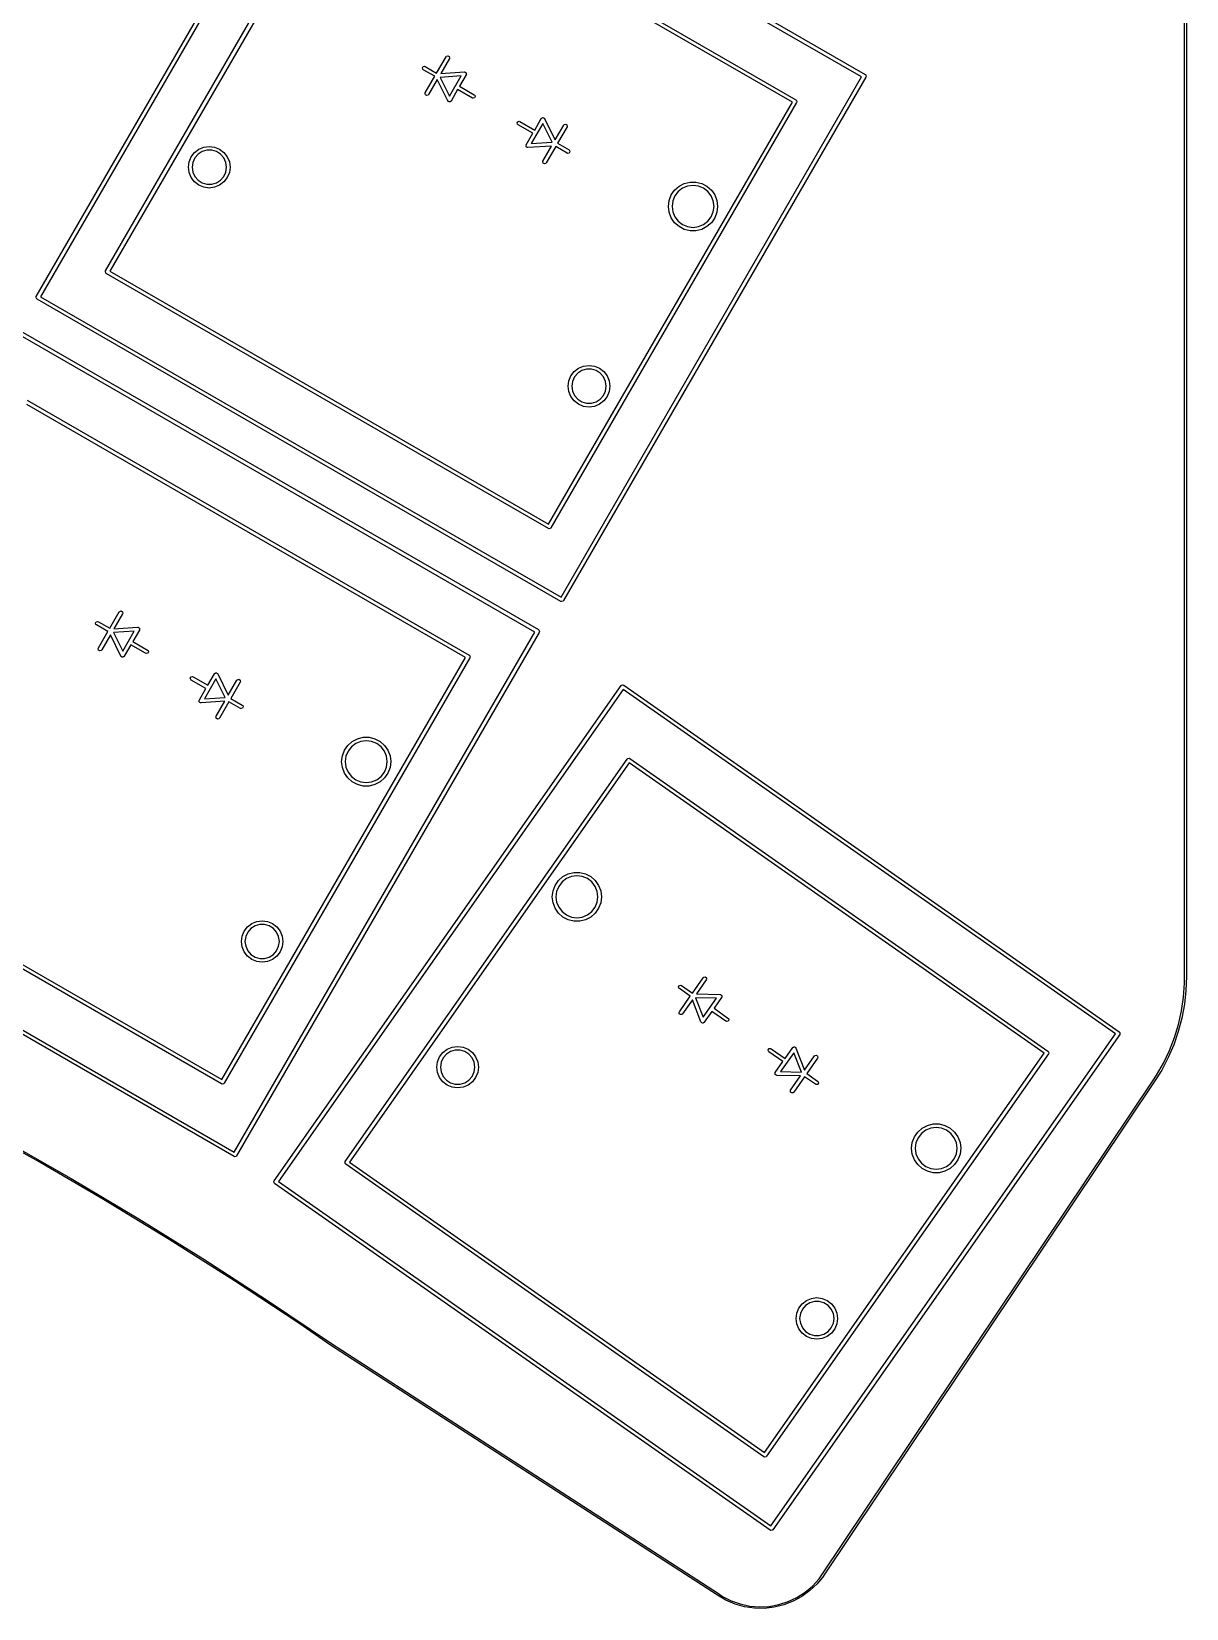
# Model space of a CAD drawing. Extents: x 66 to 221, y -158 to -58.
# Drawn here: x 190.48 to 221.02, y -157.71 to -115.97 of the extents above; entities that cross this region are included whole.
import ezdxf

# ---------------------------------------------------------------- set-up
doc = ezdxf.new("R2010")
doc.units = 0
doc.layers.add('BLACK', color=7, linetype='CONTINUOUS')

msp = doc.modelspace()

# ---------------------------------------------------------------- linework, layer by layer
at = {"layer": 'BLACK', "linetype": 'CONTINUOUS'}
for p, q in [((220.975, -140.980718), (220.975, -68)), ((221.025, -68), (221.025, -140.980718)), ((190.603349, -122.984581), (198.60335, -109.128175)), ((198.666432, -109.224378), (190.717318, -122.992646)), ((212.43387, -117.173013), (198.666432, -109.224378)), ((198.671651, -109.109874), (212.528059, -117.109874)), ((192.435881, -122.310543), (198.935882, -111.052213)), ((198.998964, -111.148416), (192.54985, -122.318608)), ((210.601337, -117.847051), (198.998964, -111.148416)), ((199.004183, -111.033912), (210.695526, -117.783912)), ((201.192488, -117.073297), (201.442488, -116.640284)), ((201.52909, -116.690284), (201.300802, -117.08569)), ((201.442488, -116.640284), (201.455351, -116.625616)), ((201.455351, -116.625616), (201.492315, -116.615712)), ((201.492315, -116.615712), (201.525457, -116.634846)), ((201.525457, -116.634846), (201.535361, -116.67181)), ((201.535361, -116.67181), (201.52909, -116.690284)), ((200.814808, -116.935074), (200.833942, -116.901932)), ((200.824712, -116.972038), (200.814808, -116.935074)), ((200.83938, -116.984901), (200.824712, -116.972038)), ((200.833942, -116.901932), (200.870906, -116.892028)), ((201.142488, -117.1599), (200.83938, -116.984901)), ((200.870906, -116.892028), (200.88938, -116.898299)), ((200.88938, -116.898299), (201.192488, -117.073297)), ((200.892488, -117.592913), (201.142488, -117.1599)), ((201.207377, -117.247507), (200.97909, -117.642913)), ((201.485584, -117.81017), (201.207377, -117.247507)), ((201.840391, -117.151097), (201.28885, -117.186668)), ((201.28885, -117.186668), (201.533816, -117.6821)), ((201.300802, -117.08569), (201.927187, -117.045293)), ((201.533816, -117.6821), (201.840391, -117.151097)), ((201.973706, -117.120189), (201.798705, -117.423297)), ((201.927187, -117.045293), (201.934513, -117.046265)), ((201.934513, -117.046265), (201.936932, -117.045617)), ((201.936932, -117.045617), (201.939111, -117.046875)), ((201.939111, -117.046875), (201.946526, -117.047859)), ((201.946526, -117.047859), (201.957462, -117.05747)), ((201.957462, -117.05747), (201.970073, -117.064751)), ((201.970073, -117.064751), (201.971405, -117.069723)), ((201.971405, -117.069723), (201.975272, -117.073122)), ((201.976081, -117.113191), (201.973706, -117.120189)), ((201.975272, -117.073122), (201.976209, -117.087652)), ((201.977735, -117.11131), (201.976081, -117.113191)), ((201.976209, -117.087652), (201.979977, -117.101715)), ((201.979977, -117.101715), (201.977572, -117.108797)), ((201.977572, -117.108797), (201.977735, -117.11131)), ((204.484756, -130.941279), (212.43387, -117.173013)), ((212.547838, -117.181078), (204.547838, -131.037484)), ((212.528059, -117.109874), (212.54272, -117.122732)), ((212.54272, -117.122732), (212.542727, -117.122736)), ((212.542727, -117.122736), (212.54329, -117.124837)), ((212.54329, -117.124837), (212.544201, -117.125637)), ((212.544201, -117.125637), (212.544205, -117.125639)), ((212.544205, -117.125639), (212.544205, -117.12564)), ((212.544205, -117.12564), (212.55411, -117.162605)), ((212.554106, -117.16261), (212.547838, -117.181078)), ((212.55411, -117.162605), (212.554106, -117.16261)), ((200.886217, -117.611387), (200.892488, -117.592913)), ((200.896121, -117.648351), (200.886217, -117.611387)), ((200.929263, -117.667485), (200.896121, -117.648351)), ((200.966227, -117.657581), (200.929263, -117.667485)), ((200.97909, -117.642913), (200.966227, -117.657581)), ((201.748706, -117.509899), (201.573706, -117.813009)), ((202.138417, -117.7349), (201.748706, -117.509899)), ((201.798705, -117.423297), (202.188417, -117.648298)), ((202.188417, -117.648298), (202.203084, -117.661161)), ((202.203084, -117.661161), (202.212989, -117.698125)), ((201.490088, -117.816027), (201.485584, -117.81017)), ((201.490737, -117.818447), (201.490088, -117.816027)), ((201.492917, -117.819705), (201.490737, -117.818447)), ((201.497477, -117.825635), (201.492917, -117.819705)), ((201.511268, -117.8303), (201.497477, -117.825635)), ((201.523879, -117.837581), (201.511268, -117.8303)), ((201.528851, -117.836248), (201.523879, -117.837581)), ((201.533727, -117.837898), (201.528851, -117.836248)), ((201.546776, -117.831445), (201.533727, -117.837898)), ((201.560843, -117.827677), (201.546776, -117.831445)), ((201.565775, -117.822052), (201.560843, -117.827677)), ((201.568031, -117.820937), (201.565775, -117.822052)), ((201.568833, -117.818565), (201.568031, -117.820937)), ((201.573706, -117.813009), (201.568833, -117.818565)), ((202.15689, -117.741171), (202.138417, -117.7349)), ((202.193855, -117.731266), (202.15689, -117.741171)), ((202.212989, -117.698125), (202.193855, -117.731266)), ((204.152224, -129.017242), (210.601337, -117.847051)), ((210.715306, -117.855116), (204.215306, -129.113446)), ((210.695526, -117.783912), (210.710191, -117.796773)), ((210.710191, -117.796773), (210.710194, -117.796775)), ((210.710194, -117.796775), (210.710756, -117.798875)), ((210.710756, -117.798875), (210.71167, -117.799676)), ((210.71167, -117.799676), (210.711673, -117.799678)), ((210.711673, -117.799678), (210.721577, -117.836642)), ((210.721577, -117.836642), (210.715306, -117.855116)), ((203.321748, -118.393256), (203.340882, -118.360115)), ((203.331652, -118.430221), (203.321748, -118.393256)), ((203.34632, -118.443084), (203.331652, -118.430221)), ((203.340882, -118.360115), (203.377847, -118.350211)), ((203.736031, -118.668085), (203.34632, -118.443084)), ((203.377847, -118.350211), (203.39632, -118.356482)), ((203.39632, -118.356482), (203.786031, -118.581483)), ((204.000921, -118.409282), (203.694345, -118.940286)), ((203.786031, -118.581483), (203.961033, -118.278373)), ((203.961033, -118.278373), (203.965905, -118.272817)), ((203.965905, -118.272817), (203.966708, -118.270445)), ((203.966708, -118.270445), (203.968964, -118.269329)), ((203.968964, -118.269329), (203.973896, -118.263706)), ((203.973896, -118.263706), (203.987959, -118.259937)), ((203.987959, -118.259937), (204.001012, -118.253484)), ((204.245884, -118.904715), (204.000921, -118.409282)), ((204.001012, -118.253484), (204.005887, -118.255133)), ((204.005887, -118.255133), (204.01086, -118.253801)), ((204.01086, -118.253801), (204.023469, -118.261081)), ((204.023469, -118.261081), (204.037262, -118.265747)), ((204.037262, -118.265747), (204.041822, -118.271677)), ((204.041822, -118.271677), (204.044001, -118.272935)), ((204.044001, -118.272935), (204.044648, -118.275352)), ((204.044648, -118.275352), (204.049155, -118.281212)), ((204.049155, -118.281212), (204.327359, -118.843874)), ((204.327359, -118.843874), (204.555646, -118.448471)), ((204.642248, -118.498471), (204.392247, -118.931482)), ((204.555646, -118.448471), (204.568509, -118.433804)), ((204.568509, -118.433804), (204.605473, -118.423899)), ((204.605473, -118.423899), (204.638614, -118.443033)), ((204.638614, -118.443033), (204.648519, -118.479998)), ((204.648519, -118.479998), (204.642248, -118.498471)), ((203.561031, -118.971195), (203.736031, -118.668085)), ((203.694345, -118.940286), (204.245884, -118.904715)), ((204.392247, -118.931482), (204.695358, -119.106484)), ((194.647125, -119.423499), (194.70207, -119.290849)), ((194.70207, -119.290849), (194.789476, -119.17694)), ((194.795928, -119.320059), (194.742173, -119.437766)), ((194.789476, -119.17694), (194.903385, -119.089534)), ((194.880667, -119.222264), (194.795928, -119.320059)), ((194.989526, -119.152305), (194.880667, -119.222264)), ((194.903385, -119.089534), (195.036035, -119.034589)), ((195.113686, -119.115848), (194.989526, -119.152305)), ((195.036035, -119.034589), (195.178386, -119.015848)), ((195.243086, -119.115848), (195.113686, -119.115848)), ((195.178386, -119.015848), (195.320737, -119.034589)), ((195.367246, -119.152305), (195.243086, -119.115848)), ((195.320737, -119.034589), (195.453387, -119.089534)), ((195.476105, -119.222264), (195.367246, -119.152305)), ((195.453387, -119.089534), (195.567296, -119.17694)), ((195.560844, -119.320059), (195.476105, -119.222264)), ((195.614599, -119.437766), (195.560844, -119.320059)), ((195.567296, -119.17694), (195.654702, -119.290849)), ((195.654702, -119.290849), (195.709647, -119.423499)), ((203.55476, -118.989668), (203.557164, -118.982586)), ((203.558527, -119.00373), (203.55476, -118.989668)), ((203.557002, -118.980074), (203.558655, -118.978192)), ((203.557164, -118.982586), (203.557002, -118.980074)), ((203.559465, -119.018262), (203.558527, -119.00373)), ((203.558655, -118.978192), (203.561031, -118.971195)), ((203.563331, -119.02166), (203.559465, -119.018262)), ((203.564664, -119.026633), (203.563331, -119.02166)), ((203.577274, -119.033913), (203.564664, -119.026633)), ((203.588211, -119.043525), (203.577274, -119.033913)), ((203.595625, -119.044508), (203.588211, -119.043525)), ((203.597805, -119.045767), (203.595625, -119.044508)), ((203.600223, -119.045118), (203.597805, -119.045767)), ((203.60755, -119.046091), (203.600223, -119.045118)), ((204.233933, -119.005692), (203.60755, -119.046091)), ((204.005646, -119.401099), (204.233933, -119.005692)), ((204.342248, -119.018085), (204.092248, -119.451099)), ((204.645358, -119.193086), (204.342248, -119.018085)), ((204.663831, -119.199357), (204.645358, -119.193086)), ((204.700796, -119.189452), (204.663831, -119.199357)), ((204.695358, -119.106484), (204.710025, -119.119347)), ((204.71993, -119.156311), (204.700796, -119.189452)), ((204.710025, -119.119347), (204.71993, -119.156311)), ((194.628384, -119.56585), (194.647125, -119.423499)), ((194.647125, -119.708201), (194.628384, -119.56585)), ((194.70207, -119.840851), (194.647125, -119.708201)), ((194.742173, -119.437766), (194.723757, -119.56585)), ((194.723757, -119.56585), (194.742173, -119.693934)), ((194.742173, -119.693934), (194.795928, -119.811641)), ((195.560844, -119.811641), (195.614599, -119.693934)), ((195.633015, -119.56585), (195.614599, -119.437766)), ((195.614599, -119.693934), (195.633015, -119.56585)), ((195.709647, -119.708201), (195.654702, -119.840851)), ((195.709647, -119.423499), (195.728388, -119.56585)), ((195.728388, -119.56585), (195.709647, -119.708201)), ((203.999375, -119.419573), (204.005646, -119.401099)), ((204.009279, -119.456537), (203.999375, -119.419573)), ((204.042421, -119.475671), (204.009279, -119.456537)), ((204.079385, -119.465767), (204.042421, -119.475671)), ((204.092248, -119.451099), (204.079385, -119.465767)), ((194.789476, -119.95476), (194.70207, -119.840851)), ((194.903385, -120.042166), (194.789476, -119.95476)), ((194.795928, -119.811641), (194.880667, -119.909436)), ((194.880667, -119.909436), (194.989526, -119.979395)), ((195.036035, -120.097111), (194.903385, -120.042166)), ((194.989526, -119.979395), (195.113686, -120.015852)), ((195.178386, -120.115852), (195.036035, -120.097111)), ((195.113686, -120.015852), (195.243086, -120.015852)), ((195.320737, -120.097111), (195.178386, -120.115852)), ((195.243086, -120.015852), (195.367246, -119.979395)), ((195.453387, -120.042166), (195.320737, -120.097111)), ((195.367246, -119.979395), (195.476105, -119.909436)), ((195.567296, -119.95476), (195.453387, -120.042166)), ((195.476105, -119.909436), (195.560844, -119.811641)), ((195.654702, -119.840851), (195.567296, -119.95476)), ((207.398737, -120.300643), (207.487752, -120.171684)), ((207.487752, -120.171684), (207.605041, -120.067774)), ((207.69691, -120.12229), (207.582019, -120.210449)), ((207.605041, -120.067774), (207.74379, -119.994953)), ((207.830704, -120.06687), (207.69691, -120.12229)), ((207.74379, -119.994953), (207.895933, -119.957453)), ((207.974282, -120.047968), (207.830704, -120.06687)), ((207.895933, -119.957453), (208.052631, -119.957453)), ((208.11786, -120.06687), (207.974282, -120.047968)), ((208.052631, -119.957453), (208.204774, -119.994953)), ((208.251654, -120.12229), (208.11786, -120.06687)), ((208.204774, -119.994953), (208.343523, -120.067774)), ((208.366545, -120.210449), (208.251654, -120.12229)), ((208.343523, -120.067774), (208.460812, -120.171684)), ((208.460812, -120.171684), (208.549827, -120.300643)), ((207.324284, -120.602712), (207.343172, -120.447157)), ((207.343172, -120.758267), (207.324284, -120.602712)), ((207.343172, -120.447157), (207.398737, -120.300643)), ((207.43844, -120.459134), (207.419538, -120.602712)), ((207.419538, -120.602712), (207.43844, -120.74629)), ((207.49386, -120.32534), (207.43844, -120.459134)), ((207.582019, -120.210449), (207.49386, -120.32534)), ((208.454704, -120.32534), (208.366545, -120.210449)), ((208.510124, -120.459134), (208.454704, -120.32534)), ((208.529026, -120.602712), (208.510124, -120.459134)), ((208.510124, -120.74629), (208.529026, -120.602712)), ((208.549827, -120.300643), (208.605392, -120.447157)), ((208.605392, -120.447157), (208.62428, -120.602712)), ((208.62428, -120.602712), (208.605392, -120.758267)), ((207.398737, -120.904781), (207.343172, -120.758267)), ((207.487752, -121.03374), (207.398737, -120.904781)), ((207.43844, -120.74629), (207.49386, -120.880084)), ((207.605041, -121.13765), (207.487752, -121.03374)), ((207.49386, -120.880084), (207.582019, -120.994975)), ((207.582019, -120.994975), (207.69691, -121.083134)), ((208.251654, -121.083134), (208.366545, -120.994975)), ((208.460812, -121.03374), (208.343523, -121.13765)), ((208.366545, -120.994975), (208.454704, -120.880084)), ((208.454704, -120.880084), (208.510124, -120.74629)), ((208.549827, -120.904781), (208.460812, -121.03374)), ((208.605392, -120.758267), (208.549827, -120.904781)), ((207.74379, -121.210471), (207.605041, -121.13765)), ((207.69691, -121.083134), (207.830704, -121.138554)), ((207.895933, -121.247971), (207.74379, -121.210471)), ((207.830704, -121.138554), (207.974282, -121.157456)), ((208.052631, -121.247971), (207.895933, -121.247971)), ((207.974282, -121.157456), (208.11786, -121.138554)), ((208.204774, -121.210471), (208.052631, -121.247971)), ((208.11786, -121.138554), (208.251654, -121.083134)), ((208.343523, -121.13765), (208.204774, -121.210471)), ((192.42961, -122.329017), (192.435881, -122.310543)), ((192.439514, -122.365981), (192.42961, -122.329017)), ((192.440433, -122.366787), (192.439514, -122.365981)), ((192.440995, -122.368884), (192.440433, -122.366787)), ((192.455663, -122.381747), (192.440995, -122.368884)), ((204.147005, -129.131747), (192.455663, -122.381747)), ((192.54985, -122.318608), (204.152224, -129.017242)), ((190.597078, -123.003055), (190.603349, -122.984581)), ((190.606982, -123.040019), (190.597078, -123.003055)), ((190.607901, -123.040825), (190.606982, -123.040019)), ((190.608463, -123.042922), (190.607901, -123.040825)), ((190.623131, -123.055785), (190.608463, -123.042922)), ((204.479537, -131.055785), (190.623131, -123.055785)), ((190.717318, -122.992646), (204.484756, -130.941279)), ((203.789048, -131.868223), (190.02161, -123.919588)), ((190.026829, -123.805084), (203.883237, -131.805084)), ((204.691542, -125.220598), (204.746487, -125.087949)), ((204.746487, -125.087949), (204.833892, -124.97404)), ((204.840344, -125.117159), (204.78659, -125.234865)), ((204.833892, -124.97404), (204.947801, -124.886635)), ((204.925083, -125.019365), (204.840344, -125.117159)), ((205.033942, -124.949406), (204.925083, -125.019365)), ((204.947801, -124.886635), (205.08045, -124.83169)), ((205.1581, -124.912949), (205.033942, -124.949406)), ((205.08045, -124.83169), (205.2228, -124.812949)), ((205.2875, -124.912949), (205.1581, -124.912949)), ((205.2228, -124.812949), (205.36515, -124.83169)), ((205.411658, -124.949406), (205.2875, -124.912949)), ((205.36515, -124.83169), (205.4978, -124.886635)), ((205.520517, -125.019365), (205.411658, -124.949406)), ((205.4978, -124.886635), (205.611708, -124.97404)), ((205.605256, -125.117159), (205.520517, -125.019365)), ((205.65901, -125.234865), (205.605256, -125.117159)), ((205.611708, -124.97404), (205.699113, -125.087949)), ((205.699113, -125.087949), (205.754058, -125.220598)), ((204.672801, -125.362948), (204.691542, -125.220598)), ((204.691542, -125.505298), (204.672801, -125.362948)), ((204.746487, -125.637948), (204.691542, -125.505298)), ((204.78659, -125.234865), (204.768174, -125.362948)), ((204.768174, -125.362948), (204.78659, -125.491031)), ((204.78659, -125.491031), (204.840344, -125.608737)), ((204.840344, -125.608737), (204.925083, -125.706531)), ((205.520517, -125.706531), (205.605256, -125.608737)), ((205.605256, -125.608737), (205.65901, -125.491031)), ((205.677426, -125.362948), (205.65901, -125.234865)), ((205.65901, -125.491031), (205.677426, -125.362948)), ((205.754058, -125.505298), (205.699113, -125.637948)), ((205.754058, -125.220598), (205.772799, -125.362948)), ((205.772799, -125.362948), (205.754058, -125.505298)), ((201.956515, -132.542261), (190.354142, -125.843626)), ((190.359361, -125.729122), (202.050704, -132.479122)), ((204.833892, -125.751856), (204.746487, -125.637948)), ((204.9478, -125.839261), (204.833892, -125.751856)), ((204.925083, -125.706531), (205.033942, -125.77649)), ((205.08045, -125.894206), (204.9478, -125.839261)), ((205.033942, -125.77649), (205.1581, -125.812947)), ((205.2228, -125.912947), (205.08045, -125.894206)), ((205.1581, -125.812947), (205.2875, -125.812947)), ((205.36515, -125.894206), (205.2228, -125.912947)), ((205.2875, -125.812947), (205.411658, -125.77649)), ((205.4978, -125.839261), (205.36515, -125.894206)), ((205.411658, -125.77649), (205.520517, -125.706531)), ((205.611708, -125.751856), (205.4978, -125.839261)), ((205.699113, -125.637948), (205.611708, -125.751856)), ((204.165478, -129.138018), (204.147005, -129.131747)), ((204.165479, -129.138018), (204.165478, -129.138017)), ((204.165478, -129.138017), (204.165478, -129.138018)), ((204.202443, -129.128114), (204.165479, -129.138018)), ((204.215306, -129.113446), (204.202443, -129.128114)), ((204.547838, -131.037484), (204.534977, -131.052148)), ((192.547665, -131.768508), (192.797666, -131.335495)), ((192.884268, -131.385495), (192.65598, -131.7809)), ((192.797666, -131.335495), (192.810529, -131.320827)), ((192.810529, -131.320827), (192.847493, -131.310923)), ((192.847493, -131.310923), (192.880635, -131.330057)), ((192.880635, -131.330057), (192.890539, -131.367021)), ((192.890539, -131.367021), (192.884268, -131.385495)), ((204.498011, -131.062056), (204.479537, -131.055785)), ((204.534976, -131.052152), (204.498011, -131.062056)), ((204.534977, -131.052148), (204.534976, -131.052152)), ((192.169985, -131.630283), (192.189119, -131.597141)), ((192.179889, -131.667247), (192.169985, -131.630283)), ((192.194557, -131.68011), (192.179889, -131.667247)), ((192.189119, -131.597141), (192.226083, -131.587237)), ((192.497666, -131.85511), (192.194557, -131.68011)), ((192.226083, -131.587237), (192.244557, -131.593508)), ((192.244557, -131.593508), (192.547665, -131.768508)), ((192.247666, -132.288123), (192.497666, -131.85511)), ((193.195569, -131.846307), (192.644028, -131.881878)), ((192.644028, -131.881878), (192.888994, -132.37731)), ((192.65598, -131.7809), (193.282365, -131.740503)), ((192.888994, -132.37731), (193.195569, -131.846307)), ((193.328884, -131.815399), (193.153883, -132.118507)), ((193.282365, -131.740503), (193.289691, -131.741475)), ((193.289691, -131.741475), (193.29211, -131.740827)), ((193.29211, -131.740827), (193.294289, -131.742085)), ((193.294289, -131.742085), (193.301704, -131.743069)), ((193.301704, -131.743069), (193.31264, -131.75268)), ((193.31264, -131.75268), (193.325251, -131.759961)), ((193.325251, -131.759961), (193.326583, -131.764933)), ((193.326583, -131.764933), (193.33045, -131.768332)), ((193.331259, -131.808401), (193.328884, -131.815399)), ((193.33045, -131.768332), (193.331387, -131.782862)), ((193.332913, -131.80652), (193.331259, -131.808401)), ((193.331387, -131.782862), (193.335155, -131.796925)), ((193.335155, -131.796925), (193.33275, -131.804007)), ((193.33275, -131.804007), (193.332913, -131.80652)), ((195.839933, -145.63649), (203.789048, -131.868223)), ((203.903016, -131.876288), (195.903016, -145.732694)), ((203.883237, -131.805084), (203.897898, -131.817942)), ((203.897898, -131.817942), (203.897905, -131.817946)), ((203.897905, -131.817946), (203.898468, -131.820047)), ((203.898468, -131.820047), (203.899379, -131.820847)), ((203.899379, -131.820847), (203.899383, -131.820849)), ((203.899383, -131.820849), (203.899383, -131.82085)), ((203.899383, -131.82085), (203.909288, -131.857815)), ((203.909284, -131.85782), (203.903016, -131.876288)), ((203.909288, -131.857815), (203.909284, -131.85782)), ((192.241395, -132.306597), (192.247666, -132.288123)), ((192.562555, -131.942717), (192.334268, -132.338123)), ((192.840762, -132.50538), (192.562555, -131.942717)), ((193.103884, -132.205109), (192.928884, -132.508219)), ((193.493595, -132.43011), (193.103884, -132.205109)), ((193.153883, -132.118507), (193.543595, -132.343508)), ((192.251299, -132.343561), (192.241395, -132.306597)), ((192.284441, -132.362695), (192.251299, -132.343561)), ((192.321405, -132.352791), (192.284441, -132.362695)), ((192.334268, -132.338123), (192.321405, -132.352791)), ((192.845266, -132.511237), (192.840762, -132.50538)), ((192.845915, -132.513657), (192.845266, -132.511237)), ((192.848095, -132.514915), (192.845915, -132.513657)), ((192.852655, -132.520845), (192.848095, -132.514915)), ((192.866446, -132.52551), (192.852655, -132.520845)), ((192.879057, -132.532791), (192.866446, -132.52551)), ((192.884029, -132.531458), (192.879057, -132.532791)), ((192.888905, -132.533108), (192.884029, -132.531458)), ((192.901954, -132.526655), (192.888905, -132.533108)), ((192.916021, -132.522887), (192.901954, -132.526655)), ((192.920953, -132.517262), (192.916021, -132.522887)), ((192.923209, -132.516147), (192.920953, -132.517262)), ((192.924011, -132.513775), (192.923209, -132.516147)), ((192.928884, -132.508219), (192.924011, -132.513775)), ((193.512068, -132.436381), (193.493595, -132.43011)), ((193.549033, -132.426476), (193.512068, -132.436381)), ((193.543595, -132.343508), (193.558262, -132.356371)), ((193.568167, -132.393335), (193.549033, -132.426476)), ((193.558262, -132.356371), (193.568167, -132.393335)), ((195.507402, -143.712452), (201.956515, -132.542261)), ((202.070484, -132.550326), (195.570484, -143.808656)), ((202.050704, -132.479122), (202.065369, -132.491983)), ((202.065369, -132.491983), (202.065372, -132.491985)), ((202.065372, -132.491985), (202.065934, -132.494085)), ((202.065934, -132.494085), (202.066848, -132.494886)), ((202.066848, -132.494886), (202.066851, -132.494888)), ((202.066851, -132.494888), (202.076755, -132.531852)), ((202.076755, -132.531852), (202.070484, -132.550326)), ((194.676926, -133.088466), (194.69606, -133.055325)), ((194.68683, -133.125431), (194.676926, -133.088466)), ((194.701498, -133.138294), (194.68683, -133.125431)), ((194.69606, -133.055325), (194.733025, -133.045421)), ((194.733025, -133.045421), (194.751498, -133.051692)), ((194.751498, -133.051692), (195.141209, -133.276693)), ((195.356099, -133.104492), (195.049523, -133.635496)), ((195.141209, -133.276693), (195.316211, -132.973583)), ((195.316211, -132.973583), (195.321083, -132.968027)), ((195.321083, -132.968027), (195.321886, -132.965655)), ((195.321886, -132.965655), (195.324142, -132.964539)), ((195.324142, -132.964539), (195.329074, -132.958916)), ((195.329074, -132.958916), (195.343137, -132.955147)), ((195.343137, -132.955147), (195.35619, -132.948694)), ((195.601062, -133.599925), (195.356099, -133.104492)), ((195.35619, -132.948694), (195.361065, -132.950343)), ((195.361065, -132.950343), (195.366038, -132.949011)), ((195.366038, -132.949011), (195.378647, -132.956291)), ((195.378647, -132.956291), (195.39244, -132.960957)), ((195.39244, -132.960957), (195.397, -132.966887)), ((195.397, -132.966887), (195.399179, -132.968145)), ((195.399179, -132.968145), (195.399826, -132.970562)), ((195.399826, -132.970562), (195.404333, -132.976422)), ((195.404333, -132.976422), (195.682537, -133.539084)), ((195.910824, -133.14368), (195.923687, -133.129012)), ((195.923687, -133.129012), (195.960651, -133.119108)), ((195.960651, -133.119108), (195.993793, -133.138242)), ((195.993793, -133.138242), (196.003697, -133.175206)), ((195.091209, -133.363295), (194.701498, -133.138294)), ((194.916209, -133.666405), (195.091209, -133.363295)), ((195.682537, -133.539084), (195.910824, -133.14368)), ((195.997426, -133.19368), (195.747425, -133.626692)), ((196.003697, -133.175206), (195.997426, -133.19368)), ((196.892813, -146.391033), (206.070038, -133.2846)), ((206.124494, -133.385936), (197.005647, -146.409001)), ((206.070038, -133.2846), (206.08413, -133.271109)), ((206.08413, -133.271109), (206.121817, -133.264464)), ((206.121817, -133.264464), (206.139674, -133.272321)), ((219.146774, -142.504233), (206.124494, -133.385936)), ((206.139674, -133.272321), (219.246107, -142.449546)), ((194.909938, -133.684878), (194.912342, -133.677796)), ((194.913705, -133.69894), (194.909938, -133.684878)), ((194.91218, -133.675284), (194.913833, -133.673402)), ((194.912342, -133.677796), (194.91218, -133.675284)), ((194.914643, -133.713472), (194.913705, -133.69894)), ((194.913833, -133.673402), (194.916209, -133.666405)), ((194.918509, -133.71687), (194.914643, -133.713472)), ((194.919842, -133.721843), (194.918509, -133.71687)), ((194.932452, -133.729123), (194.919842, -133.721843)), ((194.943389, -133.738735), (194.932452, -133.729123)), ((194.950803, -133.739718), (194.943389, -133.738735)), ((194.952983, -133.740977), (194.950803, -133.739718)), ((194.955401, -133.740328), (194.952983, -133.740977)), ((194.962728, -133.741301), (194.955401, -133.740328)), ((195.589111, -133.700902), (194.962728, -133.741301)), ((195.049523, -133.635496), (195.601062, -133.599925)), ((195.360824, -134.096309), (195.589111, -133.700902)), ((195.697426, -133.713295), (195.447426, -134.146309)), ((196.000536, -133.888296), (195.697426, -133.713295)), ((195.747425, -133.626692), (196.050536, -133.801694)), ((196.019009, -133.894567), (196.000536, -133.888296)), ((196.055974, -133.884662), (196.019009, -133.894567)), ((196.050536, -133.801694), (196.065203, -133.814557)), ((196.075108, -133.851521), (196.055974, -133.884662)), ((196.065203, -133.814557), (196.075108, -133.851521)), ((195.354553, -134.114783), (195.360824, -134.096309)), ((195.364457, -134.151747), (195.354553, -134.114783)), ((195.397599, -134.170881), (195.364457, -134.151747)), ((195.434563, -134.160977), (195.397599, -134.170881)), ((195.447426, -134.146309), (195.434563, -134.160977)), ((198.84293, -134.866894), (198.960219, -134.762984)), ((198.960219, -134.762984), (199.098968, -134.690163)), ((199.185882, -134.76208), (199.052088, -134.8175)), ((199.098968, -134.690163), (199.251111, -134.652663)), ((199.32946, -134.743178), (199.185882, -134.76208)), ((199.251111, -134.652663), (199.407809, -134.652663)), ((199.473038, -134.76208), (199.32946, -134.743178)), ((199.407809, -134.652663), (199.559952, -134.690163)), ((199.606832, -134.8175), (199.473038, -134.76208)), ((199.559952, -134.690163), (199.698701, -134.762984)), ((199.698701, -134.762984), (199.81599, -134.866894)), ((198.679462, -135.297922), (198.69835, -135.142367)), ((198.69835, -135.142367), (198.753915, -134.995853)), ((198.753915, -134.995853), (198.84293, -134.866894)), ((198.793618, -135.154344), (198.774716, -135.297922)), ((198.849038, -135.02055), (198.793618, -135.154344)), ((198.937197, -134.905659), (198.849038, -135.02055)), ((199.052088, -134.8175), (198.937197, -134.905659)), ((199.721723, -134.905659), (199.606832, -134.8175)), ((199.809882, -135.02055), (199.721723, -134.905659)), ((199.865302, -135.154344), (199.809882, -135.02055)), ((199.81599, -134.866894), (199.905005, -134.995853)), ((199.884204, -135.297922), (199.865302, -135.154344)), ((199.905005, -134.995853), (199.96057, -135.142367)), ((199.96057, -135.142367), (199.979458, -135.297922)), ((206.233613, -135.230301), (206.247706, -135.21681)), ((206.247706, -135.21681), (206.285393, -135.210164)), ((206.285393, -135.210164), (206.30325, -135.218021)), ((206.30325, -135.218021), (217.361802, -142.961302)), ((198.69835, -135.453477), (198.679462, -135.297922)), ((198.753915, -135.599991), (198.69835, -135.453477)), ((198.84293, -135.72895), (198.753915, -135.599991)), ((198.774716, -135.297922), (198.793618, -135.4415)), ((198.777118, -145.879275), (206.233613, -135.230301)), ((198.793618, -135.4415), (198.849038, -135.575294)), ((198.849038, -135.575294), (198.937197, -135.690185)), ((206.28807, -135.331636), (198.889952, -145.897243)), ((199.721723, -135.690185), (199.809882, -135.575294)), ((199.809882, -135.575294), (199.865302, -135.4415)), ((199.905005, -135.599991), (199.81599, -135.72895)), ((199.865302, -135.4415), (199.884204, -135.297922)), ((199.96057, -135.453477), (199.905005, -135.599991)), ((199.979458, -135.297922), (199.96057, -135.453477)), ((217.262468, -143.015991), (206.28807, -135.331636)), ((198.960219, -135.83286), (198.84293, -135.72895)), ((198.937197, -135.690185), (199.052088, -135.778344)), ((199.098968, -135.905681), (198.960219, -135.83286)), ((199.052088, -135.778344), (199.185882, -135.833764)), ((199.251111, -135.943181), (199.098968, -135.905681)), ((199.185882, -135.833764), (199.32946, -135.852666)), ((199.407809, -135.943181), (199.251111, -135.943181)), ((199.32946, -135.852666), (199.473038, -135.833764)), ((199.559952, -135.905681), (199.407809, -135.943181)), ((199.473038, -135.833764), (199.606832, -135.778344)), ((199.698701, -135.83286), (199.559952, -135.905681)), ((199.606832, -135.778344), (199.721723, -135.690185)), ((199.81599, -135.72895), (199.698701, -135.83286)), ((195.502183, -143.826957), (183.810841, -137.076957)), ((183.905028, -137.013818), (195.507402, -143.712452)), ((182.072496, -137.687856), (195.839933, -145.63649)), ((195.834715, -145.750995), (181.978309, -137.750995)), ((204.326307, -138.573624), (204.415321, -138.444664)), ((204.415321, -138.444664), (204.532611, -138.340754)), ((204.509588, -138.483429), (204.421429, -138.598321)), ((204.62448, -138.39527), (204.509588, -138.483429)), ((204.532611, -138.340754), (204.67136, -138.267933)), ((204.758274, -138.339851), (204.62448, -138.39527)), ((204.67136, -138.267933), (204.823504, -138.230433)), ((204.901853, -138.320948), (204.758274, -138.339851)), ((204.823504, -138.230433), (204.980202, -138.230433)), ((205.045432, -138.339851), (204.901853, -138.320948)), ((204.980202, -138.230433), (205.132346, -138.267933)), ((205.179226, -138.39527), (205.045432, -138.339851)), ((205.132346, -138.267933), (205.271095, -138.340754)), ((205.294118, -138.483429), (205.179226, -138.39527)), ((205.271095, -138.340754), (205.388385, -138.444664)), ((205.382277, -138.598321), (205.294118, -138.483429)), ((205.388385, -138.444664), (205.477399, -138.573624)), ((204.251853, -138.875694), (204.270741, -138.720139)), ((204.270741, -139.031249), (204.251853, -138.875694)), ((204.270741, -138.720139), (204.326307, -138.573624)), ((204.36601, -138.732115), (204.347107, -138.875694)), ((204.347107, -138.875694), (204.36601, -139.019273)), ((204.421429, -138.598321), (204.36601, -138.732115)), ((205.437696, -138.732115), (205.382277, -138.598321)), ((205.456599, -138.875694), (205.437696, -138.732115)), ((205.437696, -139.019273), (205.456599, -138.875694)), ((205.477399, -138.573624), (205.532965, -138.720139)), ((205.532965, -138.720139), (205.551853, -138.875694)), ((205.551853, -138.875694), (205.532965, -139.031249)), ((204.326307, -139.177764), (204.270741, -139.031249)), ((204.415321, -139.306724), (204.326307, -139.177764)), ((204.36601, -139.019273), (204.421429, -139.153067)), ((204.532611, -139.410634), (204.415321, -139.306724)), ((204.421429, -139.153067), (204.509588, -139.267959)), ((204.509588, -139.267959), (204.62448, -139.356118)), ((204.62448, -139.356118), (204.758274, -139.411537)), ((205.045432, -139.411537), (205.179226, -139.356118)), ((205.179226, -139.356118), (205.294118, -139.267959)), ((205.388385, -139.306724), (205.271095, -139.410634)), ((205.294118, -139.267959), (205.382277, -139.153067)), ((205.382277, -139.153067), (205.437696, -139.019273)), ((205.477399, -139.177764), (205.388385, -139.306724)), ((205.532965, -139.031249), (205.477399, -139.177764)), ((196.046721, -139.915808), (196.101666, -139.783159)), ((196.101666, -139.783159), (196.189071, -139.669251)), ((196.195523, -139.812369), (196.141769, -139.930075)), ((196.189071, -139.669251), (196.302979, -139.581846)), ((196.280262, -139.714575), (196.195523, -139.812369)), ((196.38912, -139.644617), (196.280262, -139.714575)), ((196.302979, -139.581846), (196.435628, -139.526901)), ((196.513278, -139.60816), (196.38912, -139.644617)), ((196.435628, -139.526901), (196.577978, -139.50816)), ((196.642678, -139.60816), (196.513278, -139.60816)), ((196.577978, -139.50816), (196.720328, -139.526901)), ((196.766836, -139.644617), (196.642678, -139.60816)), ((196.720328, -139.526901), (196.852977, -139.581846)), ((196.875694, -139.714575), (196.766836, -139.644617)), ((196.852977, -139.581846), (196.966885, -139.669251)), ((196.960433, -139.812369), (196.875694, -139.714575)), ((197.014187, -139.930075), (196.960433, -139.812369)), ((196.966885, -139.669251), (197.05429, -139.783159)), ((197.05429, -139.783159), (197.109235, -139.915808)), ((204.67136, -139.483455), (204.532611, -139.410634)), ((204.823504, -139.520955), (204.67136, -139.483455)), ((204.758274, -139.411537), (204.901853, -139.43044)), ((204.980202, -139.520955), (204.823504, -139.520955)), ((204.901853, -139.43044), (205.045432, -139.411537)), ((205.132346, -139.483455), (204.980202, -139.520955)), ((205.271095, -139.410634), (205.132346, -139.483455)), ((196.02798, -140.058158), (196.046721, -139.915808)), ((196.046721, -140.200508), (196.02798, -140.058158)), ((196.101666, -140.333157), (196.046721, -140.200508)), ((196.141769, -139.930075), (196.123353, -140.058158)), ((196.123353, -140.058158), (196.141769, -140.186241)), ((196.141769, -140.186241), (196.195523, -140.303947)), ((196.960433, -140.303947), (197.014187, -140.186241)), ((197.032603, -140.058158), (197.014187, -139.930075)), ((197.014187, -140.186241), (197.032603, -140.058158)), ((197.109235, -140.200508), (197.05429, -140.333157)), ((197.109235, -139.915808), (197.127976, -140.058158)), ((197.127976, -140.058158), (197.109235, -140.200508)), ((196.189071, -140.447065), (196.101666, -140.333157)), ((196.302979, -140.53447), (196.189071, -140.447065)), ((196.195523, -140.303947), (196.280262, -140.401741)), ((196.280262, -140.401741), (196.38912, -140.471699)), ((196.435628, -140.589415), (196.302979, -140.53447)), ((196.38912, -140.471699), (196.513278, -140.508156)), ((196.577978, -140.608156), (196.435628, -140.589415)), ((196.513278, -140.508156), (196.642678, -140.508156)), ((196.720328, -140.589415), (196.577978, -140.608156)), ((196.642678, -140.508156), (196.766836, -140.471699)), ((196.852977, -140.53447), (196.720328, -140.589415)), ((196.766836, -140.471699), (196.875694, -140.401741)), ((196.966885, -140.447065), (196.852977, -140.53447)), ((196.875694, -140.401741), (196.960433, -140.303947)), ((197.05429, -140.333157), (196.966885, -140.447065)), ((207.95686, -141.425147), (208.24365, -141.015571)), ((208.24365, -141.015571), (208.257742, -141.00208)), ((208.257742, -141.00208), (208.295429, -140.995435)), ((208.295429, -140.995435), (208.326777, -141.017385)), ((208.333422, -141.055072), (208.325565, -141.072929)), ((208.326777, -141.017385), (208.333422, -141.055072)), ((220.975015, -141.164249), (220.975, -140.980718)), ((221.025, -140.980718), (221.01134, -141.350964)), ((207.592664, -141.254532), (207.614614, -141.223185)), ((207.59931, -141.292219), (207.592664, -141.254532)), ((207.6128, -141.306312), (207.59931, -141.292219)), ((207.899501, -141.507062), (207.6128, -141.306312)), ((207.614614, -141.223185), (207.652301, -141.216539)), ((207.652301, -141.216539), (207.670158, -141.224396)), ((207.670158, -141.224396), (207.95686, -141.425147)), ((208.325565, -141.072929), (208.063684, -141.446932)), ((208.063684, -141.446932), (208.691204, -141.461283)), ((208.691204, -141.461283), (208.698418, -141.46289)), ((208.698418, -141.46289), (208.700883, -141.462456)), ((208.700883, -141.462456), (208.702943, -141.463898)), ((208.702943, -141.463898), (208.710246, -141.465526)), ((208.710246, -141.465526), (208.720303, -141.476054)), ((208.720303, -141.476054), (208.73223, -141.484405)), ((208.73223, -141.484405), (208.733123, -141.489474)), ((220.947968, -141.530313), (220.975015, -141.164249)), ((221.01134, -141.350964), (220.970437, -141.719197)), ((207.612714, -141.916639), (207.899501, -141.507062)), ((207.956509, -141.599992), (207.69463, -141.973997)), ((208.184619, -142.184762), (207.956509, -141.599992)), ((208.595516, -141.559121), (208.042976, -141.546485)), ((208.042976, -141.546485), (208.243829, -142.061381)), ((208.243829, -142.061381), (208.595516, -141.559121)), ((208.731018, -141.539949), (208.530267, -141.826651)), ((208.530267, -141.826651), (208.898885, -142.084761)), ((208.733994, -141.533184), (208.731018, -141.539949)), ((208.733123, -141.489474), (208.73668, -141.493197)), ((208.735805, -141.531455), (208.733994, -141.533184)), ((208.735862, -141.528938), (208.735805, -141.531455)), ((208.738875, -141.522092), (208.735862, -141.528938)), ((208.73668, -141.493197), (208.736347, -141.507754)), ((208.736347, -141.507754), (208.738875, -141.522092)), ((220.813473, -142.251505), (220.894023, -141.89339)), ((220.894023, -141.89339), (220.947968, -141.530313)), ((220.970437, -141.719197), (220.902514, -142.083416)), ((207.604857, -141.934496), (207.612714, -141.916639)), ((207.611503, -141.972183), (207.604857, -141.934496)), ((207.64285, -141.994133), (207.611503, -141.972183)), ((207.680537, -141.987487), (207.64285, -141.994133)), ((207.69463, -141.973997), (207.680537, -141.987487)), ((208.188596, -142.190991), (208.184619, -142.184762)), ((208.189031, -142.193456), (208.188596, -142.190991)), ((208.191091, -142.194898), (208.189031, -142.193456)), ((208.195118, -142.201205), (208.191091, -142.194898)), ((208.208451, -142.207055), (208.195118, -142.201205)), ((208.220378, -142.215406), (208.208451, -142.207055)), ((208.225448, -142.214511), (208.220378, -142.215406)), ((208.230162, -142.21658), (208.225448, -142.214511)), ((208.243726, -142.211288), (208.230162, -142.21658)), ((208.258065, -142.20876), (208.243726, -142.211288)), ((208.263468, -142.203587), (208.258065, -142.20876)), ((208.265813, -142.202673), (208.263468, -142.203587)), ((208.266818, -142.20038), (208.265813, -142.202673)), ((208.272158, -142.19527), (208.266818, -142.20038)), ((208.472909, -141.908567), (208.272158, -142.19527)), ((208.841527, -142.166676), (208.472909, -141.908567)), ((208.859383, -142.174533), (208.841527, -142.166676)), ((208.897071, -142.167888), (208.859383, -142.174533)), ((208.91902, -142.136541), (208.897071, -142.167888)), ((208.898885, -142.084761), (208.912375, -142.098854)), ((208.912375, -142.098854), (208.91902, -142.136541)), ((220.706755, -142.602711), (220.813473, -142.251505)), ((220.902514, -142.083416), (220.807939, -142.44164)), ((210.027925, -155.527297), (219.146774, -142.504233)), ((219.259606, -142.522202), (210.082384, -155.628635)), ((219.246107, -142.449546), (219.259598, -142.463638)), ((219.259598, -142.463638), (219.259975, -142.465777)), ((219.267464, -142.504345), (219.259606, -142.522202)), ((219.259975, -142.465777), (219.260818, -142.466658)), ((219.260818, -142.466658), (219.267464, -142.504345)), ((220.574451, -142.9451), (220.706755, -142.602711)), ((220.807939, -142.44164), (220.687227, -142.791922)), ((201.217143, -143.241702), (201.272088, -143.109053)), ((201.272088, -143.109053), (201.359494, -142.995144)), ((201.365946, -143.138263), (201.312191, -143.255969)), ((201.359494, -142.995144), (201.473403, -142.907738)), ((201.450685, -143.040468), (201.365946, -143.138263)), ((201.559544, -142.970509), (201.450685, -143.040468)), ((201.473403, -142.907738), (201.606052, -142.852793)), ((201.683703, -142.934052), (201.559544, -142.970509)), ((201.606052, -142.852793), (201.748403, -142.834052)), ((201.813103, -142.934052), (201.683703, -142.934052)), ((201.748403, -142.834052), (201.890754, -142.852793)), ((201.937262, -142.970509), (201.813103, -142.934052)), ((201.890754, -142.852793), (202.023404, -142.907738)), ((202.046121, -143.040468), (201.937262, -142.970509)), ((202.023404, -142.907738), (202.137312, -142.995144)), ((202.13086, -143.138263), (202.046121, -143.040468)), ((202.184615, -143.255969), (202.13086, -143.138263)), ((202.137312, -142.995144), (202.224718, -143.109053)), ((202.224718, -143.109053), (202.279663, -143.241702)), ((209.864351, -153.581598), (217.262468, -143.015991)), ((217.375302, -143.03396), (209.918808, -153.682936)), ((209.962974, -142.925661), (209.984924, -142.894314)), ((209.96962, -142.963348), (209.962974, -142.925661)), ((209.98311, -142.977441), (209.96962, -142.963348)), ((210.351729, -143.235552), (209.98311, -142.977441)), ((209.984924, -142.894314), (210.022611, -142.887668)), ((210.022611, -142.887668), (210.040468, -142.895525)), ((210.040468, -142.895525), (210.409088, -143.153636)), ((210.638169, -143.00082), (210.28648, -143.503082)), ((210.409088, -143.153636), (210.609842, -142.866932)), ((210.609842, -142.866932), (210.61518, -142.861821)), ((210.61518, -142.861821), (210.616186, -142.859529)), ((210.616186, -142.859529), (210.618529, -142.858614)), ((210.618529, -142.858614), (210.623934, -142.853441)), ((210.623934, -142.853441), (210.638276, -142.850912)), ((210.839018, -143.515716), (210.638169, -143.00082)), ((210.638276, -142.850912), (210.651838, -142.845622)), ((210.651838, -142.845622), (210.65655, -142.847689)), ((210.65655, -142.847689), (210.661621, -142.846796)), ((210.661621, -142.846796), (210.673549, -142.855148)), ((210.673549, -142.855148), (210.686881, -142.860998)), ((210.686881, -142.860998), (210.690906, -142.867301)), ((210.690906, -142.867301), (210.692969, -142.868746)), ((210.692969, -142.868746), (210.693403, -142.871212)), ((210.693403, -142.871212), (210.697381, -142.877441)), ((210.697381, -142.877441), (210.925485, -143.462208)), ((210.925485, -143.462208), (211.187364, -143.088207)), ((211.26928, -143.145565), (210.982492, -143.555139)), ((211.187364, -143.088207), (211.201457, -143.074717)), ((211.201457, -143.074717), (211.239144, -143.068071)), ((211.239144, -143.068071), (211.270491, -143.090021)), ((211.277137, -143.127708), (211.26928, -143.145565)), ((211.270491, -143.090021), (211.277137, -143.127708)), ((217.361802, -142.961302), (217.375292, -142.975395)), ((217.375292, -142.975395), (217.375669, -142.977533)), ((217.383159, -143.016103), (217.375302, -143.03396)), ((217.375669, -142.977533), (217.376514, -142.978416)), ((217.376514, -142.978416), (217.383159, -143.016103)), ((220.541035, -143.132358), (220.370155, -143.461096)), ((220.417278, -143.27681), (220.574451, -142.9451)), ((220.687227, -142.791922), (220.541035, -143.132358)), ((201.198402, -143.384053), (201.217143, -143.241702)), ((201.217143, -143.526404), (201.198402, -143.384053)), ((201.272088, -143.659054), (201.217143, -143.526404)), ((201.312191, -143.255969), (201.293775, -143.384053)), ((201.293775, -143.384053), (201.312191, -143.512137)), ((201.312191, -143.512137), (201.365946, -143.629843)), ((202.13086, -143.629843), (202.184615, -143.512137)), ((202.203031, -143.384053), (202.184615, -143.255969)), ((202.184615, -143.512137), (202.203031, -143.384053)), ((202.279663, -143.526404), (202.224718, -143.659054)), ((202.279663, -143.241702), (202.298404, -143.384053)), ((202.298404, -143.384053), (202.279663, -143.526404)), ((210.14312, -143.540112), (210.146132, -143.533265)), ((210.145648, -143.55445), (210.14312, -143.540112)), ((210.145316, -143.569007), (210.145648, -143.55445)), ((210.148872, -143.572729), (210.145316, -143.569007)), ((210.146132, -143.533265), (210.14619, -143.530749)), ((210.14619, -143.530749), (210.148, -143.529019)), ((210.148, -143.529019), (210.150977, -143.522255)), ((210.150977, -143.522255), (210.351729, -143.235552)), ((210.28648, -143.503082), (210.839018, -143.515716)), ((210.982492, -143.555139), (211.269197, -143.755893)), ((220.370155, -143.461096), (220.175554, -143.776294)), ((220.236092, -143.596037), (220.417278, -143.27681)), ((195.520656, -143.833228), (195.502183, -143.826957)), ((195.520657, -143.833228), (195.520656, -143.833227)), ((195.520656, -143.833227), (195.520656, -143.833228)), ((195.557621, -143.823324), (195.520657, -143.833228)), ((195.570484, -143.808656), (195.557621, -143.823324)), ((201.359494, -143.772962), (201.272088, -143.659054)), ((201.473402, -143.860368), (201.359494, -143.772962)), ((201.365946, -143.629843), (201.450685, -143.727638)), ((201.450685, -143.727638), (201.559544, -143.797597)), ((201.606052, -143.915313), (201.473402, -143.860368)), ((201.559544, -143.797597), (201.683703, -143.834054)), ((201.748403, -143.934054), (201.606052, -143.915313)), ((201.683703, -143.834054), (201.813103, -143.834054)), ((201.890754, -143.915313), (201.748403, -143.934054)), ((201.813103, -143.834054), (201.937262, -143.797597)), ((202.023404, -143.860368), (201.890754, -143.915313)), ((201.937262, -143.797597), (202.046121, -143.727638)), ((202.137312, -143.772962), (202.023404, -143.860368)), ((202.046121, -143.727638), (202.13086, -143.629843)), ((202.224718, -143.659054), (202.137312, -143.772962)), ((210.149766, -143.577799), (210.148872, -143.572729)), ((210.161691, -143.586149), (210.149766, -143.577799)), ((210.17175, -143.596679), (210.161691, -143.586149)), ((210.179051, -143.598305), (210.17175, -143.596679)), ((210.181113, -143.599749), (210.179051, -143.598305)), ((210.183578, -143.599314), (210.181113, -143.599749)), ((210.190792, -143.600921), (210.183578, -143.599314)), ((210.81831, -143.615269), (210.190792, -143.600921)), ((210.548574, -144.00713), (210.556431, -143.989273)), ((210.556431, -143.989273), (210.81831, -143.615269)), ((210.925134, -143.637054), (210.638347, -144.046631)), ((211.211839, -143.837808), (210.925134, -143.637054)), ((211.229696, -143.845665), (211.211839, -143.837808)), ((211.267383, -143.83902), (211.229696, -143.845665)), ((211.289333, -143.807672), (211.267383, -143.83902)), ((211.269197, -143.755893), (211.282688, -143.769985)), ((211.282688, -143.769985), (211.289333, -143.807672)), ((211.379992, -156.823374), (220.13398, -143.74854)), ((220.175528, -143.776357), (211.421394, -156.851411)), ((220.133972, -143.748534), (220.236092, -143.596037)), ((220.13398, -143.748539), (220.133972, -143.748534)), ((220.13398, -143.74854), (220.13398, -143.748539)), ((220.175554, -143.776294), (220.175528, -143.776357)), ((210.55522, -144.044817), (210.548574, -144.00713)), ((210.586567, -144.066767), (210.55522, -144.044817)), ((210.624254, -144.060121), (210.586567, -144.066767)), ((210.638347, -144.046631), (210.624254, -144.060121)), ((190.615079, -145.858341), (188.833531, -144.864472)), ((213.774128, -145.376648), (213.829693, -145.230133)), ((213.829693, -145.230133), (213.918708, -145.101174)), ((213.918708, -145.101174), (214.035997, -144.997264)), ((214.012975, -145.139939), (213.924816, -145.254831)), ((214.127867, -145.05178), (214.012975, -145.139939)), ((214.035997, -144.997264), (214.174746, -144.924443)), ((214.26166, -144.99636), (214.127867, -145.05178)), ((214.174746, -144.924443), (214.32689, -144.886943)), ((214.405239, -144.977458), (214.26166, -144.99636)), ((214.32689, -144.886943), (214.483588, -144.886943)), ((214.548818, -144.99636), (214.405239, -144.977458)), ((214.483588, -144.886943), (214.635732, -144.924443)), ((214.682612, -145.05178), (214.548818, -144.99636)), ((214.635732, -144.924443), (214.774481, -144.997264)), ((214.797503, -145.139939), (214.682612, -145.05178)), ((214.774481, -144.997264), (214.89177, -145.101174)), ((214.885662, -145.254831), (214.797503, -145.139939)), ((214.89177, -145.101174), (214.980785, -145.230133)), ((214.980785, -145.230133), (215.03635, -145.376648)), ((189.748671, -145.31773), (191.521544, -146.328706)), ((213.75524, -145.532203), (213.774128, -145.376648)), ((213.774128, -145.687758), (213.75524, -145.532203)), ((213.869396, -145.388624), (213.850494, -145.532203)), ((213.850494, -145.532203), (213.869396, -145.675782)), ((213.924816, -145.254831), (213.869396, -145.388624)), ((214.941082, -145.388624), (214.885662, -145.254831)), ((214.959984, -145.532203), (214.941082, -145.388624)), ((214.941082, -145.675782), (214.959984, -145.532203)), ((215.03635, -145.376648), (215.055238, -145.532203)), ((215.055238, -145.532203), (215.03635, -145.687758)), ((192.377646, -146.885493), (190.615079, -145.858341)), ((195.853189, -145.757266), (195.834715, -145.750995)), ((195.890154, -145.747362), (195.853189, -145.757266)), ((195.890155, -145.747358), (195.890154, -145.747362)), ((195.903016, -145.732694), (195.890155, -145.747358)), ((198.769261, -145.897132), (198.777118, -145.879275)), ((198.775907, -145.934819), (198.769261, -145.897132)), ((198.776751, -145.935701), (198.775907, -145.934819)), ((198.777129, -145.93784), (198.776751, -145.935701)), ((198.790619, -145.951933), (198.777129, -145.93784)), ((209.849172, -153.695215), (198.790619, -145.951933)), ((198.889952, -145.897243), (209.864351, -153.581598)), ((213.829693, -145.834273), (213.774128, -145.687758)), ((213.918708, -145.963232), (213.829693, -145.834273)), ((213.869396, -145.675782), (213.924816, -145.809576)), ((214.035997, -146.067142), (213.918708, -145.963232)), ((213.924816, -145.809576), (214.012975, -145.924467)), ((214.012975, -145.924467), (214.127866, -146.012626)), ((214.174746, -146.139963), (214.035997, -146.067142)), ((214.127866, -146.012626), (214.26166, -146.068046)), ((214.26166, -146.068046), (214.405239, -146.086948)), ((214.405239, -146.086948), (214.548818, -146.068046)), ((214.548818, -146.068046), (214.682612, -146.012626)), ((214.774481, -146.067142), (214.635732, -146.139963)), ((214.682612, -146.012626), (214.797503, -145.924467)), ((214.89177, -145.963232), (214.774481, -146.067142)), ((214.797503, -145.924467), (214.885662, -145.809576)), ((214.885662, -145.809576), (214.941082, -145.675782)), ((214.980785, -145.834273), (214.89177, -145.963232)), ((215.03635, -145.687758), (214.980785, -145.834273)), ((191.521544, -146.328706), (193.275118, -147.372799)), ((196.884956, -146.40889), (196.892813, -146.391033)), ((196.891602, -146.446577), (196.884956, -146.40889)), ((196.892446, -146.447459), (196.891602, -146.446577)), ((196.892824, -146.449598), (196.892446, -146.447459)), ((196.906314, -146.463691), (196.892824, -146.449598)), ((210.012747, -155.640913), (196.906314, -146.463691)), ((197.005647, -146.409001), (210.027925, -155.527297)), ((214.32689, -146.177463), (214.174746, -146.139963)), ((214.483588, -146.177463), (214.32689, -146.177463)), ((214.635732, -146.139963), (214.483588, -146.177463)), ((194.120613, -147.945566), (192.377646, -146.885493)), ((193.275118, -147.372799), (195.008775, -148.449641)), ((195.843363, -149.038186), (194.120613, -147.945566)), ((195.008775, -148.449641), (196.721901, -149.558852)), ((197.545289, -150.162968), (195.843363, -149.038186)), ((196.721901, -149.558852), (198.413546, -150.699806)), ((210.718087, -149.892169), (210.773032, -149.75952)), ((210.773032, -149.75952), (210.860437, -149.645611)), ((210.866889, -149.78873), (210.813135, -149.906436)), ((210.860437, -149.645611), (210.974346, -149.558206)), ((210.951628, -149.690936), (210.866889, -149.78873)), ((211.060487, -149.620977), (210.951628, -149.690936)), ((210.974346, -149.558206), (211.106995, -149.503261)), ((211.184645, -149.58452), (211.060487, -149.620977)), ((211.106995, -149.503261), (211.249345, -149.48452)), ((211.314045, -149.58452), (211.184645, -149.58452)), ((211.249345, -149.48452), (211.391695, -149.503261)), ((211.438203, -149.620977), (211.314045, -149.58452)), ((211.391695, -149.503261), (211.524345, -149.558206)), ((211.547062, -149.690936), (211.438203, -149.620977)), ((211.524345, -149.558206), (211.638253, -149.645611)), ((211.631801, -149.78873), (211.547062, -149.690936)), ((211.685555, -149.906436), (211.631801, -149.78873)), ((211.638253, -149.645611), (211.725658, -149.75952)), ((211.725658, -149.75952), (211.780603, -149.892169)), ((198.385548, -150.74123), (197.545289, -150.162968)), ((210.699346, -150.034519), (210.718087, -149.892169)), ((210.718087, -150.176869), (210.699346, -150.034519)), ((210.773032, -150.309519), (210.718087, -150.176869)), ((210.813135, -149.906436), (210.794719, -150.034519)), ((210.794719, -150.034519), (210.813135, -150.162602)), ((210.813135, -150.162602), (210.866889, -150.280308)), ((211.631801, -150.280308), (211.685555, -150.162602)), ((211.703971, -150.034519), (211.685555, -149.906436)), ((211.685555, -150.162602), (211.703971, -150.034519)), ((211.780603, -150.176869), (211.725658, -150.309519)), ((211.780603, -149.892169), (211.799344, -150.034519)), ((211.799344, -150.034519), (211.780603, -150.176869)), ((210.860437, -150.423427), (210.773032, -150.309519)), ((210.974345, -150.510832), (210.860437, -150.423427)), ((210.866889, -150.280308), (210.951628, -150.378102)), ((210.951628, -150.378102), (211.060487, -150.448061)), ((211.106995, -150.565777), (210.974345, -150.510832)), ((211.060487, -150.448061), (211.184645, -150.484518)), ((211.249345, -150.584518), (211.106995, -150.565777)), ((211.184645, -150.484518), (211.314045, -150.484518)), ((211.391695, -150.565777), (211.249345, -150.584518)), ((211.314045, -150.484518), (211.438203, -150.448061)), ((211.524345, -150.510832), (211.391695, -150.565777)), ((211.438203, -150.448061), (211.547062, -150.378102)), ((211.638253, -150.423427), (211.524345, -150.510832)), ((211.547062, -150.378102), (211.631801, -150.280308)), ((211.725658, -150.309519), (211.638253, -150.423427)), ((198.385547, -150.741231), (198.385548, -150.74123)), ((198.385816, -150.74131), (198.385547, -150.741231)), ((198.386145, -150.74163), (198.385816, -150.74131)), ((208.619682, -157.358852), (198.386145, -150.74163)), ((198.413546, -150.699806), (208.646832, -157.316865)), ((209.867028, -153.703072), (209.849172, -153.695215)), ((209.904715, -153.696427), (209.867028, -153.703072)), ((209.904717, -153.696423), (209.904715, -153.696427)), ((209.918808, -153.682936), (209.904717, -153.696423)), ((210.030604, -155.648771), (210.012747, -155.640913)), ((210.068291, -155.642125), (210.030604, -155.648771)), ((210.082384, -155.628635), (210.068291, -155.642125)), ((211.421079, -156.851869), (211.256303, -157.056798)), ((211.306357, -156.928336), (211.379992, -156.823374)), ((211.421143, -156.851661), (211.421079, -156.85187)), ((211.421079, -156.85187), (211.421079, -156.851869)), ((211.421394, -156.851411), (211.421143, -156.851661)), ((208.646832, -157.316865), (208.647139, -157.317163)), ((208.647139, -157.317163), (208.64739, -157.317237)), ((208.64739, -157.317237), (208.647402, -157.31722)), ((208.647402, -157.31722), (208.753369, -157.389919)), ((210.719281, -157.42148), (210.935841, -157.283065)), ((211.06636, -157.238648), (210.854455, -157.39435)), ((210.935841, -157.283065), (211.13264, -157.117754)), ((211.256303, -157.056798), (211.06636, -157.238648)), ((211.13264, -157.117754), (211.306357, -156.928336)), ((208.620005, -157.35898), (208.619682, -157.358852)), ((208.845237, -157.492722), (208.620005, -157.35898)), ((208.753369, -157.389919), (208.982415, -157.506517)), ((209.08683, -157.596549), (208.845237, -157.492722)), ((208.982415, -157.506517), (209.224639, -157.592452)), ((209.33984, -157.668194), (209.08683, -157.596549)), ((209.224639, -157.592452), (209.475956, -157.646275)), ((209.600001, -157.70645), (209.33984, -157.668194)), ((209.475956, -157.646275), (209.732129, -157.667077)), ((209.862925, -157.710671), (209.600001, -157.70645)), ((209.732129, -157.667077), (209.988837, -157.654509)), ((210.12418, -157.680786), (209.862925, -157.710671)), ((209.988837, -157.654509), (210.241753, -157.608781)), ((210.379359, -157.617299), (210.12418, -157.680786)), ((210.241753, -157.608781), (210.48661, -157.530666)), ((210.62416, -157.521281), (210.379359, -157.617299)), ((210.48661, -157.530666), (210.719281, -157.42148)), ((210.854455, -157.39435), (210.62416, -157.521281))]:
    msp.add_line(p, q, dxfattribs=at)

doc.saveas('drawing.dxf')
